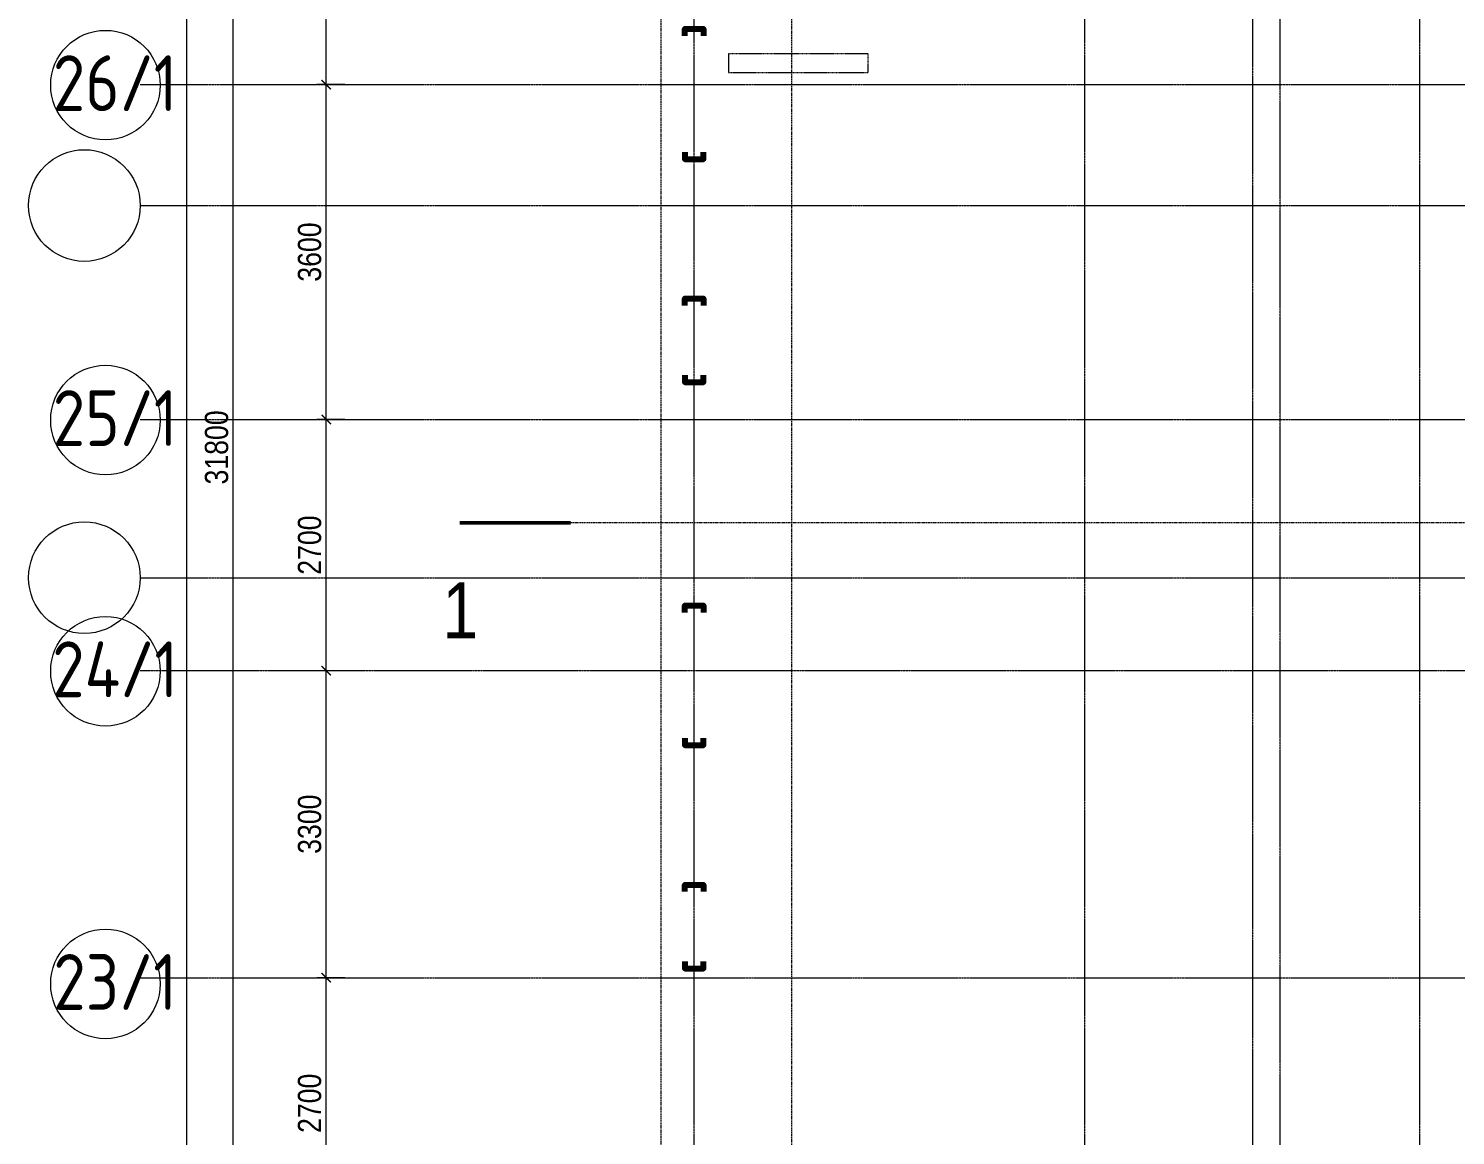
# Model space of a CAD drawing. Header units: millimetres. Extents: x -231292 to 573618, y -153144 to 564035.
# Drawn here: x -228930 to -213592, y 232400 to 244298 of the extents above; entities that cross this region are included whole.
import ezdxf
from ezdxf.enums import TextEntityAlignment as Align

# ---------------------------------------------------------------- set-up
doc = ezdxf.new("R2010")
doc.units = ezdxf.units.MM
for name, pattern in [('CENTER2', [28.575, 19.05, -3.175, 3.175, -3.175]), ('DASHED', [19.05, 12.7, -6.35]), ('HIDDEN2', [4.7625, 3.175, -1.5875])]:
    doc.linetypes.add(name, pattern=pattern)
doc.layers.get('0').update_dxf_attribs({"color": 250})
doc.layers.get('Defpoints').update_dxf_attribs({"color": 250})
doc.layers.add('АР_Делит', color=250, linetype='Continuous', lineweight=0, plot=False)
for name, color, linetype, lineweight in [('АР_Отопительные приборы', 250, 'HIDDEN2', 0), ('АР_Разрезы марка', 250, 'Continuous', 13), ('КМ_Фахверки', 250, 'Continuous', 80), ('РД_Оси_100', 250, 'Continuous', 0), ('РД_Оси_размер', 250, 'Continuous', 0)]:
    doc.layers.add(name, color=color, linetype=linetype, lineweight=lineweight)
doc.styles.add('style1', font='ARIALN.TTF')
doc.styles.add('ккк', font='isocpeur.ttf', dxfattribs={"width": 0.85, "oblique": 15})
doc.dimstyles.new('Dim100_ареал', dxfattribs={"dimscale": 100, "dimtxt": 2.5, "dimasz": 1, "dimexe": 1, "dimexo": 1, "dimgap": 0.5, "dimtad": 1, "dimzin": 12, "dimdsep": 46, "dimtxsty": 'style1', "dimblk": 'ARCHTICK', "dimcen": 1, "dimdle": 1, "dimclrd": 256, "dimclre": 256, "dimaunit": 1, "dimadec": 0, "dimazin": 3, "dimtfac": 1, "dimtmove": 1, "dimatfit": 3, "dimldrblk": 'OPEN30', "dimfxl": 2, "dimfxlon": 1, "dimtolj": 1, "dimtzin": 0, "dimlwd": 9, "dimlwe": 9, "dimarcsym": 0})

# ---------------------------------------------------------------- blocks, each defined once
blk = doc.blocks.new('A-iden')
at = {"linetype": 'Continuous', "lineweight": 5}
blk.add_circle((-0.73, -4.06), 5.89, dxfattribs=at)
at = {"color": 0, "linetype": 'Continuous', "lineweight": 20, "style": 'ккк', "width": 0.85}
blk.add_attdef('ID', text='', height=6, dxfattribs=at).set_placement((0.31, -3.85), align=Align.MIDDLE_CENTER)
blk = doc.blocks.new('_ArchTick')
at = {"color": 0, "linetype": 'ByBlock', "const_width": 0.15}
blk.add_lwpolyline([(-0.5, -0.5), (0.5, 0.5)], dxfattribs=at)
blk = doc.blocks.new('*D355')
at = {"layer": 'Defpoints', "color": 0, "transparency": 16777216}
for p in [(-5455, 134700), (-2955, 134700), (-2955, 0)]:
    blk.add_point(p, dxfattribs=at)
at = {"layer": 'РД_Оси_размер', "lineweight": 9, "transparency": 16777216}
for p, q in [((-5255, 134700), (-5555, 134700)), ((-5455, -100), (-5455, 134800)), ((-5255, 0), (-5555, 0))]:
    blk.add_line(p, q, dxfattribs=at)
at = {"layer": 'РД_Оси_размер', "lineweight": 9, "transparency": 16777216, "xscale": 100, "yscale": 100, "zscale": 100}
for p, rotation in [((-5455, 134700), 90), ((-5455, 0), 270)]:
    blk.add_blockref('_ArchTick', p, dxfattribs=dict(at, rotation=rotation))
at = {"layer": 'РД_Оси_размер', "color": 0, "transparency": 16777216, "insert": (-5633, 67350), "char_height": 250, "attachment_point": 5, "rotation": 90, "style": 'style1'}
blk.add_mtext('\\A1;134700', dxfattribs=at)
blk = doc.blocks.new('_Open30')
at = {"color": 0, "linetype": 'ByBlock', "lineweight": -2}
for p, q in [((-1, 0.27), (0, 0)), ((0, 0), (-1, -0.27)), ((0, 0), (-1, 0))]:
    blk.add_line(p, q, dxfattribs=at)
blk = doc.blocks.new('*D375')
at = {"layer": 'Defpoints', "color": 0, "transparency": 16777216}
for p in [(-3955, 78900), (-2955, 78900), (-2955, 76200)]:
    blk.add_point(p, dxfattribs=at)
at = {"layer": 'РД_Оси_размер', "lineweight": 9, "transparency": 16777216}
for p, q in [((-3955, 76100), (-3955, 79000)), ((-3755, 78900), (-4055, 78900)), ((-3755, 76200), (-4055, 76200))]:
    blk.add_line(p, q, dxfattribs=at)
at = {"layer": 'РД_Оси_размер', "lineweight": 9, "transparency": 16777216, "xscale": 100, "yscale": 100, "zscale": 100}
for p, rotation in [((-3955, 78900), 90), ((-3955, 76200), 270)]:
    blk.add_blockref('_ArchTick', p, dxfattribs=dict(at, rotation=rotation))
at = {"layer": 'РД_Оси_размер', "color": 0, "transparency": 16777216, "insert": (-4133, 77550), "char_height": 250, "attachment_point": 5, "rotation": 90, "style": 'style1'}
blk.add_mtext('\\A1;2700', dxfattribs=at)
blk = doc.blocks.new('*D376')
at = {"layer": 'Defpoints', "color": 0, "transparency": 16777216}
for p in [(-3955, 82200), (-2955, 82200), (-2955, 78900)]:
    blk.add_point(p, dxfattribs=at)
at = {"layer": 'РД_Оси_размер', "lineweight": 9, "transparency": 16777216}
for p, q in [((-3955, 78800), (-3955, 82300)), ((-3755, 82200), (-4055, 82200)), ((-3755, 78900), (-4055, 78900))]:
    blk.add_line(p, q, dxfattribs=at)
at = {"layer": 'РД_Оси_размер', "lineweight": 9, "transparency": 16777216, "xscale": 100, "yscale": 100, "zscale": 100}
for p, rotation in [((-3955, 82200), 90), ((-3955, 78900), 270)]:
    blk.add_blockref('_ArchTick', p, dxfattribs=dict(at, rotation=rotation))
at = {"layer": 'РД_Оси_размер', "color": 0, "transparency": 16777216, "insert": (-4133, 80550), "char_height": 250, "attachment_point": 5, "rotation": 90, "style": 'style1'}
blk.add_mtext('\\A1;3300', dxfattribs=at)
blk = doc.blocks.new('*D377')
at = {"layer": 'Defpoints', "color": 0, "transparency": 16777216}
for p in [(-3955, 84900), (-2955, 84900), (-2955, 82200)]:
    blk.add_point(p, dxfattribs=at)
at = {"layer": 'РД_Оси_размер', "lineweight": 9, "transparency": 16777216}
for p, q in [((-3955, 82100), (-3955, 85000)), ((-3755, 84900), (-4055, 84900)), ((-3755, 82200), (-4055, 82200))]:
    blk.add_line(p, q, dxfattribs=at)
at = {"layer": 'РД_Оси_размер', "lineweight": 9, "transparency": 16777216, "xscale": 100, "yscale": 100, "zscale": 100}
for p, rotation in [((-3955, 84900), 90), ((-3955, 82200), 270)]:
    blk.add_blockref('_ArchTick', p, dxfattribs=dict(at, rotation=rotation))
at = {"layer": 'РД_Оси_размер', "color": 0, "transparency": 16777216, "insert": (-4133, 83550), "char_height": 250, "attachment_point": 5, "rotation": 90, "style": 'style1'}
blk.add_mtext('\\A1;2700', dxfattribs=at)
blk = doc.blocks.new('*D378')
at = {"layer": 'Defpoints', "color": 0, "transparency": 16777216}
for p in [(-3955, 88500), (-2955, 88500), (-2955, 84900)]:
    blk.add_point(p, dxfattribs=at)
at = {"layer": 'РД_Оси_размер', "lineweight": 9, "transparency": 16777216}
for p, q in [((-3955, 84800), (-3955, 88600)), ((-3755, 88500), (-4055, 88500)), ((-3755, 84900), (-4055, 84900))]:
    blk.add_line(p, q, dxfattribs=at)
at = {"layer": 'РД_Оси_размер', "lineweight": 9, "transparency": 16777216, "xscale": 100, "yscale": 100, "zscale": 100}
for p, rotation in [((-3955, 88500), 90), ((-3955, 84900), 270)]:
    blk.add_blockref('_ArchTick', p, dxfattribs=dict(at, rotation=rotation))
at = {"layer": 'РД_Оси_размер', "color": 0, "transparency": 16777216, "insert": (-4133, 86700), "char_height": 250, "attachment_point": 5, "rotation": 90, "style": 'style1'}
blk.add_mtext('\\A1;3600', dxfattribs=at)
blk = doc.blocks.new('*D379')
at = {"layer": 'Defpoints', "color": 0, "transparency": 16777216}
for p in [(-3955, 90900), (-2955, 90900), (-2955, 88500)]:
    blk.add_point(p, dxfattribs=at)
at = {"layer": 'РД_Оси_размер', "lineweight": 9, "transparency": 16777216}
for p, q in [((-3955, 88400), (-3955, 91000)), ((-3755, 90900), (-4055, 90900)), ((-3755, 88500), (-4055, 88500))]:
    blk.add_line(p, q, dxfattribs=at)
at = {"layer": 'РД_Оси_размер', "lineweight": 9, "transparency": 16777216, "xscale": 100, "yscale": 100, "zscale": 100}
for p, rotation in [((-3955, 90900), 90), ((-3955, 88500), 270)]:
    blk.add_blockref('_ArchTick', p, dxfattribs=dict(at, rotation=rotation))
at = {"layer": 'РД_Оси_размер', "color": 0, "transparency": 16777216, "insert": (-4133, 89700), "char_height": 250, "attachment_point": 5, "rotation": 90, "style": 'style1'}
blk.add_mtext('\\A1;2400', dxfattribs=at)
blk = doc.blocks.new('*D400')
at = {"layer": 'Defpoints', "color": 0, "transparency": 16777216}
for p in [(-4955, 100500), (-2955, 100500), (-2955, 68700)]:
    blk.add_point(p, dxfattribs=at)
at = {"layer": 'РД_Оси_размер', "lineweight": 9, "transparency": 16777216}
for p, q in [((-4755, 100500), (-5055, 100500)), ((-4955, 68600), (-4955, 100600)), ((-4755, 68700), (-5055, 68700))]:
    blk.add_line(p, q, dxfattribs=at)
at = {"layer": 'РД_Оси_размер', "lineweight": 9, "transparency": 16777216, "xscale": 100, "yscale": 100, "zscale": 100}
for p, rotation in [((-4955, 100500), 90), ((-4955, 68700), 270)]:
    blk.add_blockref('_ArchTick', p, dxfattribs=dict(at, rotation=rotation))
at = {"layer": 'РД_Оси_размер', "color": 0, "transparency": 16777216, "insert": (-5133, 84600), "char_height": 250, "attachment_point": 5, "rotation": 90, "style": 'style1'}
blk.add_mtext('\\A1;31800', dxfattribs=at)
blk = doc.blocks.new('Ф_пеноблок 200')
at = {"layer": 'КМ_Фахверки'}
blk.add_lwpolyline([(0, -75), (0, 0), (200, 0), (200, -75)], dxfattribs=at)
blk = doc.blocks.new('Bottom_R_1500')
at = {"layer": 'АР_Отопительные приборы'}
blk.add_lwpolyline([(-750, -100), (750, -100), (750, 100), (-750, 100)], close=True, dxfattribs=at)
blk = doc.blocks.new('СОШ_2200_АР_ОСИ_М100_28.05.24')
at = {"layer": 'АР_Делит', "linetype": 'CENTER2'}
for p, q in [((-5954.958, 87200), (47367.08, 87200)), ((-5954.958, 83200), (47367.08, 83200))]:
    blk.add_line(p, q, dxfattribs=at)
at = {"layer": 'АР_Делит', "color": 5, "linetype": 'DASHED'}
blk.add_lwpolyline([(-355, 13145), (-355, 100855), (37145, 100855), (37145, 129155), (72745, 129155), (72745, 135155), (114955, 135155), (114955, -355)], dxfattribs=at)
at = {"layer": 'АР_Делит'}
for centre in [(-6554.958, 87200), (-6554.958, 83200)]:
    blk.add_circle(centre, 600, dxfattribs=at)
at = {"layer": 'РД_Оси_100', "linetype": 'CENTER2'}
for p, q in [((0, -6155), (0, 139938.679)), ((4200, -6155), (4200, 139938.679)), ((-5954.958, 88500), (119910, 88500)), ((-5954.958, 84900), (119910, 84900)), ((119910, 82200), (-5954.958, 82200)), ((-5954.958, 78900), (119910, 78900))]:
    blk.add_line(p, q, dxfattribs=at)
for points in [[(5849.555, 139938.679), (6000, 139538.679), (6000, -6194.559)], [(6300, -6195.83), (6300, 139538.679), (6450, 139938.679)], [(7800, -6155), (7800, 139938.679)]]:
    blk.add_lwpolyline(points, dxfattribs=at)
at = {"layer": 'РД_Оси_100', "color": 0, "xscale": 100, "yscale": 100, "zscale": 100}
for p, values in [((-6254.958, 88900), {'ID': '26/1'}), ((-6254.958, 85300), {'ID': '25/1'}), ((-6254.958, 82600), {'ID': '24/1'}), ((-6254.958, 79239.148), {'ID': '23/1'})]:
    blk.add_blockref('A-iden', p, dxfattribs=at).add_auto_attribs(values)
at = {"layer": 'РД_Оси_размер'}
for base, p1, p2, picture, middle in [((-5454.958, 134700), (-2954.958, 0), (-2954.958, 134700), '*D355', (-5632.601, 67350)), ((-4954.958, 100500), (-2954.958, 68700), (-2954.958, 100500), '*D400', (-5132.601, 84600)), ((-3954.958, 90900), (-2954.958, 88500), (-2954.958, 90900), '*D379', (-4132.601, 89700)), ((-3954.958, 88500), (-2954.958, 84900), (-2954.958, 88500), '*D378', (-4132.601, 86700)), ((-3954.958, 84900), (-2954.958, 82200), (-2954.958, 84900), '*D377', (-4132.601, 83550)), ((-3954.958, 82200), (-2954.958, 78900), (-2954.958, 82200), '*D376', (-4132.601, 80550)), ((-3954.958, 78900), (-2954.958, 76200), (-2954.958, 78900), '*D375', (-4132.601, 77550))]:
    dim = blk.add_linear_dim(base=base, p1=p1, p2=p2, angle=90, dimstyle='Dim100_ареал', dxfattribs=at)
    dim.commit()
    dim.dimension.update_dxf_attribs({"geometry": picture, "text_midpoint": middle})

msp = doc.modelspace()

# ---------------------------------------------------------------- linework, layer by layer
at = {"layer": 'АР_Разрезы марка', "linetype": 'DASHED', "lineweight": 0}
msp.add_line((-103430.135, 238984.637), (-224293.848, 238984.637), dxfattribs=at)
msp.add_lwpolyline([(-220727.999, 262385.777), (-220727.999, 222288.934), (-211731.635, 222288.934), (-211731.635, 189220.614), (-208541.431, 189220.614), (-208541.431, 162994.402)], dxfattribs=at)
at = {"layer": 'АР_Разрезы марка', "lineweight": 50}
msp.add_lwpolyline([(-224293.848, 238984.637), (-223103.197, 238984.637)], dxfattribs=at)
at = {"layer": 'АР_Разрезы марка'}
msp.add_lwpolyline([(-223698.523, 238984.637, 0, 200, 0), (-223698.523, 238540.369, 0, 0, 0), (-223698.523, 237710.808, 0, 0, 0)], format="xyseb", dxfattribs=at)

# ---------------------------------------------------------------- block references
at = {"layer": 'АР_Отопительные приборы'}
msp.add_blockref('Bottom_R_1500', (-220656.507, 243925.168), dxfattribs=at)
at = {"layer": 'КМ_Фахверки'}
for p in [(-221874.956, 244295.168), (-221874.956, 241395.168), (-221874.956, 238095.168), (-221874.956, 235095.167)]:
    msp.add_blockref('Ф_пеноблок 200', p, dxfattribs=at)
at = {"layer": 'КМ_Фахверки', "xscale": -1, "rotation": 180}
for p in [(-221874.956, 242895.168), (-221874.956, 240495.168), (-221874.956, 236595.167), (-221874.956, 234195.167)]:
    msp.add_blockref('Ф_пеноблок 200', p, dxfattribs=at)
at = {"layer": 'РД_Оси_100'}
msp.add_blockref('СОШ_2200_АР_ОСИ_М100_28.05.24', (-221774.956, 155195.168), dxfattribs=at)

# ---------------------------------------------------------------- texts
at = {"layer": 'АР_Разрезы марка', "color": 7, "insert": (-224289.579, 238043.672), "char_height": 600, "width": 1999.94, "attachment_point": 5, "style": 'style1'}
msp.add_mtext('1', dxfattribs=at)

doc.saveas('drawing.dxf')
